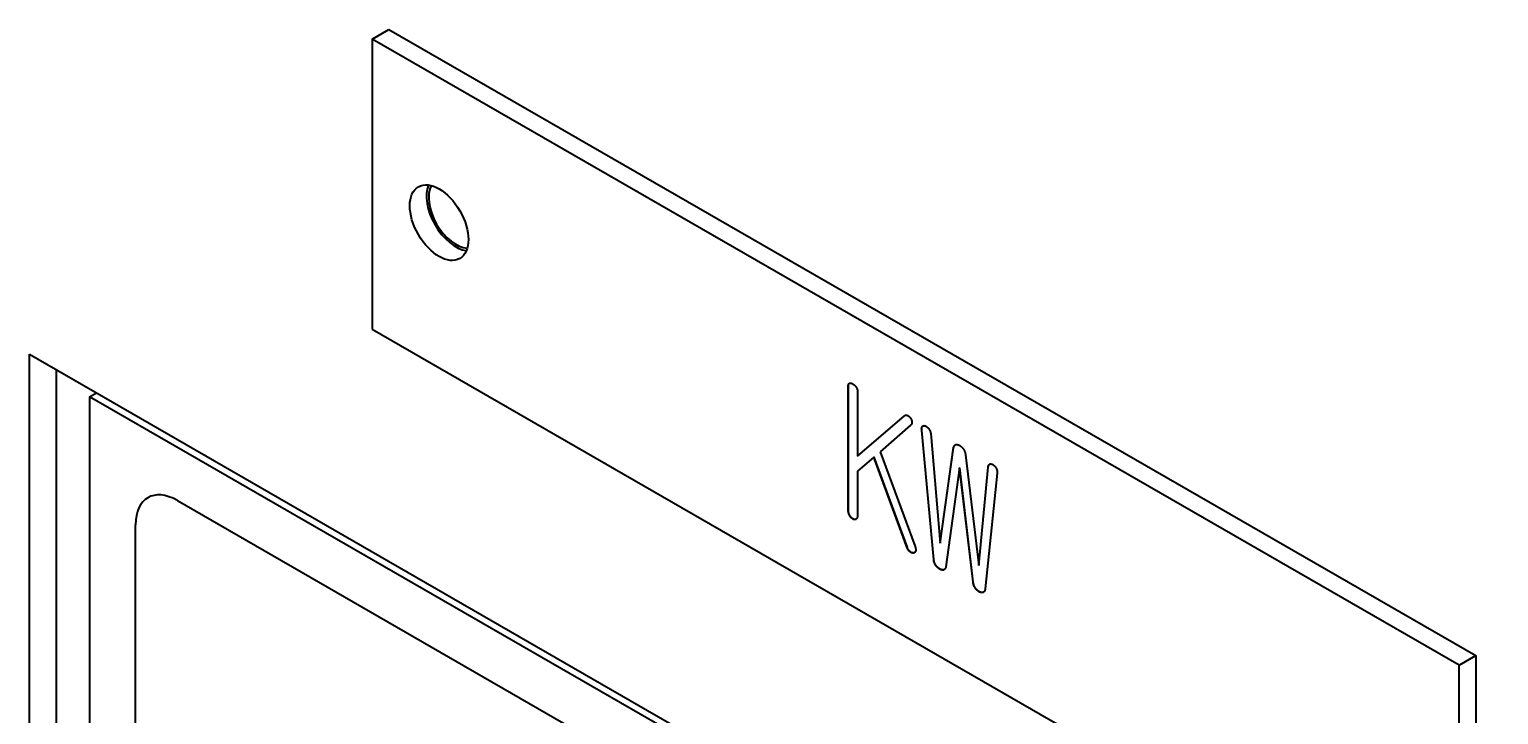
# Model space of a CAD drawing. Header units: millimetres. Extents: x 0 to 4752, y 0 to 3360.
# Drawn here: x 3766.16 to 3815.86, y 2715.09 to 2738.26 of the extents above; entities that cross this region are included whole.
import ezdxf

# ---------------------------------------------------------------- set-up
doc = ezdxf.new("R2010")
doc.units = ezdxf.units.MM
doc.header["$LTSCALE"] = 8
doc.layers.add('가시적인 것(ISO)', color=3, linetype='Continuous', lineweight=40)
doc.layers.add('가시적인 좁은 것(ISO)', color=3, linetype='Continuous', lineweight=35)

msp = doc.modelspace()

# ---------------------------------------------------------------- linework, layer by layer
at = {"layer": '가시적인 것(ISO)'}
for p, q in [((3777.758, 2737.935), (3778.324, 2738.261)), ((3778.324, 2738.261), (3815.093, 2717.087)), ((3814.527, 2716.761), (3777.758, 2737.935)), ((3777.758, 2737.935), (3777.758, 2728.125)), ((3777.758, 2728.125), (3814.527, 2706.95)), ((3766.161, 2727.279), (3827.255, 2692.097)), ((3766.161, 2694.577), (3766.161, 2727.279)), ((3767.066, 2726.757), (3767.066, 2695.098)), ((3793.861, 2722.015), (3793.861, 2726.19)), ((3793.867, 2722.019), (3793.867, 2726.194)), ((3768.198, 2725.84), (3768.428, 2725.973)), ((3827.029, 2691.962), (3768.198, 2725.84)), ((3768.198, 2725.84), (3768.198, 2694.446)), ((3794.179, 2726.007), (3794.179, 2723.837)), ((3794.179, 2723.837), (3795.754, 2725.189)), ((3794.185, 2723.84), (3795.76, 2725.193)), ((3795.754, 2725.189), (3795.76, 2725.193)), ((3795.97, 2724.876), (3794.944, 2723.978)), ((3796.349, 2724.698), (3796.355, 2724.702)), ((3796.754, 2720.332), (3796.349, 2724.698)), ((3796.76, 2720.335), (3796.355, 2724.702)), ((3796.652, 2724.595), (3796.97, 2720.89)), ((3796.975, 2720.893), (3797.427, 2724.12)), ((3797.421, 2724.117), (3797.427, 2724.12)), ((3794.179, 2723.837), (3794.185, 2723.84)), ((3794.728, 2723.793), (3794.179, 2723.321)), ((3794.728, 2723.793), (3794.734, 2723.797)), ((3795.857, 2720.736), (3794.728, 2723.793)), ((3795.862, 2720.739), (3794.734, 2723.797)), ((3794.944, 2723.978), (3796.123, 2720.778)), ((3796.97, 2720.89), (3797.421, 2724.117)), ((3797.831, 2723.88), (3798.278, 2720.136)), ((3794.179, 2723.321), (3794.179, 2721.844)), ((3797.626, 2723.435), (3797.165, 2720.095)), ((3797.626, 2723.435), (3797.632, 2723.438)), ((3798.083, 2719.578), (3797.626, 2723.435)), ((3798.088, 2719.582), (3797.632, 2723.438)), ((3798.278, 2720.136), (3798.591, 2723.455)), ((3798.283, 2720.14), (3798.596, 2723.458)), ((3798.898, 2723.254), (3798.493, 2719.342)), ((3798.591, 2723.455), (3798.596, 2723.458)), ((3771.168, 2722.331), (3824.059, 2691.873)), ((3793.908, 2721.823), (3793.913, 2721.826)), ((3769.753, 2693.551), (3769.753, 2721.511)), ((3795.857, 2720.736), (3795.862, 2720.739)), ((3796.97, 2720.89), (3796.975, 2720.893)), ((3795.949, 2720.6), (3795.955, 2720.603)), ((3796.062, 2720.558), (3796.068, 2720.562)), ((3796.754, 2720.332), (3796.76, 2720.335)), ((3796.821, 2720.139), (3796.827, 2720.142)), ((3797.088, 2719.985), (3797.093, 2719.989)), ((3798.278, 2720.136), (3798.283, 2720.14)), ((3798.083, 2719.578), (3798.088, 2719.582)), ((3814.527, 2716.761), (3815.093, 2717.087)), ((3814.527, 2706.95), (3814.527, 2716.761)), ((3815.093, 2717.087), (3815.093, 2707.276))]:
    msp.add_line(p, q, dxfattribs=at)
msp.add_ellipse((3780.021, 2731.727), major_axis=(-0.699, 1.213), ratio=0.578093, dxfattribs=at)
for centre, major_axis, start_param, end_param in [((3780.586, 2732.053), (0.699, -1.213), 3.556693, 5.868085), ((3780.586, 2732.053), (0.647, -1.124), 3.488877, 5.935901), ((3771.168, 2720.696), (-0.998, 1.733), 5.499721, 7.070517)]:
    msp.add_ellipse(centre, major_axis=major_axis, ratio=0.578093, start_param=start_param, end_param=end_param, dxfattribs=at)
for points in [[(3793.861, 2726.19), (3793.861, 2726.279), (3793.908, 2726.3)], [(3793.867, 2726.194), (3793.867, 2726.274), (3793.905, 2726.299)], [(3793.908, 2726.3), (3793.954, 2726.315), (3794.02, 2726.271)], [(3794.02, 2726.271), (3794.082, 2726.235), (3794.128, 2726.167)], [(3794.128, 2726.167), (3794.179, 2726.09), (3794.179, 2726.007)], [(3795.754, 2725.189), (3795.795, 2725.237), (3795.862, 2725.21)], [(3795.76, 2725.193), (3795.77, 2725.204), (3795.781, 2725.211)], [(3795.862, 2725.21), (3795.918, 2725.19), (3795.964, 2725.122)], [(3795.964, 2725.122), (3796.011, 2725.059), (3796.016, 2724.991)], [(3796.016, 2724.991), (3796.021, 2724.917), (3795.97, 2724.876)], [(3796.349, 2724.698), (3796.334, 2724.808), (3796.375, 2724.844)], [(3796.355, 2724.702), (3796.339, 2724.811), (3796.38, 2724.847)], [(3796.375, 2724.844), (3796.416, 2724.879), (3796.477, 2724.85)], [(3796.38, 2724.847), (3796.386, 2724.852), (3796.391, 2724.855)], [(3796.477, 2724.85), (3796.539, 2724.82), (3796.585, 2724.758)], [(3796.585, 2724.758), (3796.641, 2724.684), (3796.652, 2724.595)], [(3797.421, 2724.117), (3797.467, 2724.286), (3797.626, 2724.194)], [(3797.427, 2724.12), (3797.446, 2724.191), (3797.486, 2724.216)], [(3797.626, 2724.194), (3797.785, 2724.103), (3797.831, 2723.88)], [(3798.591, 2723.455), (3798.601, 2723.544), (3798.657, 2723.565)], [(3798.596, 2723.458), (3798.605, 2723.534), (3798.647, 2723.56)], [(3798.657, 2723.565), (3798.703, 2723.58), (3798.77, 2723.536)], [(3798.77, 2723.536), (3798.832, 2723.494), (3798.868, 2723.42)], [(3798.868, 2723.42), (3798.909, 2723.337), (3798.898, 2723.254)], [(3793.908, 2721.823), (3793.861, 2721.915), (3793.861, 2722.015)], [(3793.913, 2721.826), (3793.867, 2721.918), (3793.867, 2722.019)], [(3794.02, 2721.704), (3793.954, 2721.743), (3793.908, 2721.823)], [(3794.026, 2721.708), (3793.959, 2721.746), (3793.913, 2721.826)], [(3794.128, 2721.702), (3794.082, 2721.669), (3794.02, 2721.704)], [(3794.123, 2721.699), (3794.081, 2721.676), (3794.026, 2721.708)], [(3794.179, 2721.844), (3794.179, 2721.737), (3794.128, 2721.702)], [(3795.949, 2720.6), (3795.887, 2720.647), (3795.857, 2720.736)], [(3795.955, 2720.603), (3795.893, 2720.65), (3795.862, 2720.739)], [(3796.123, 2720.778), (3796.159, 2720.68), (3796.139, 2720.615)], [(3796.062, 2720.558), (3796.005, 2720.549), (3795.949, 2720.6)], [(3796.068, 2720.562), (3796.011, 2720.553), (3795.955, 2720.603)], [(3796.139, 2720.615), (3796.118, 2720.562), (3796.062, 2720.558)], [(3796.105, 2720.571), (3796.089, 2720.563), (3796.068, 2720.562)], [(3796.821, 2720.139), (3796.759, 2720.234), (3796.754, 2720.332)], [(3796.827, 2720.142), (3796.765, 2720.237), (3796.76, 2720.335)], [(3796.954, 2720.015), (3796.877, 2720.059), (3796.821, 2720.139)], [(3796.96, 2720.018), (3796.883, 2720.062), (3796.827, 2720.142)], [(3797.088, 2719.985), (3797.031, 2719.971), (3796.954, 2720.015)], [(3797.093, 2719.989), (3797.037, 2719.974), (3796.96, 2720.018)], [(3797.165, 2720.095), (3797.149, 2720.009), (3797.088, 2719.985)], [(3797.106, 2719.994), (3797.1, 2719.991), (3797.093, 2719.989)], [(3798.155, 2719.377), (3798.093, 2719.472), (3798.083, 2719.578)], [(3798.16, 2719.38), (3798.099, 2719.475), (3798.088, 2719.582)], [(3798.288, 2719.247), (3798.211, 2719.291), (3798.155, 2719.377)], [(3798.294, 2719.25), (3798.217, 2719.294), (3798.16, 2719.38)], [(3798.421, 2719.223), (3798.365, 2719.203), (3798.288, 2719.247)], [(3798.427, 2719.227), (3798.371, 2719.206), (3798.294, 2719.25)], [(3798.493, 2719.342), (3798.483, 2719.247), (3798.421, 2719.223)], [(3798.438, 2719.232), (3798.433, 2719.229), (3798.427, 2719.227)]]:
    msp.add_open_spline(points, degree=2, dxfattribs=at)
at = {"layer": '가시적인 좁은 것(ISO)'}
for p, q in [((3793.861, 2726.19), (3793.867, 2726.194)), ((3796.375, 2724.844), (3796.38, 2724.847)), ((3793.861, 2722.015), (3793.867, 2722.019)), ((3794.02, 2721.704), (3794.026, 2721.708)), ((3796.954, 2720.015), (3796.96, 2720.018)), ((3798.155, 2719.377), (3798.16, 2719.38)), ((3798.288, 2719.247), (3798.294, 2719.25)), ((3798.421, 2719.223), (3798.427, 2719.227))]:
    msp.add_line(p, q, dxfattribs=at)

doc.saveas('drawing.dxf')
